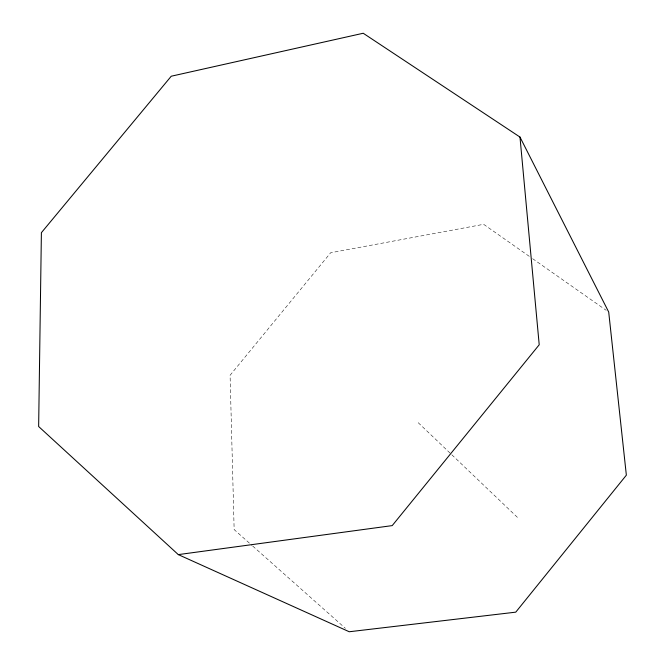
<?xml version="1.0" encoding="UTF-8"?>
<svg xmlns="http://www.w3.org/2000/svg" width="665" height="665" viewBox="0 0 665 665"><rect width="100%" height="100%" fill="white"/><g stroke="black" fill="none" stroke-linecap="round" stroke-linejoin="round"><path stroke-width="0.5" stroke-dasharray="3.33 2.49" d="M529.265 256.333L483.63 224.313L330.688 252.742L230.082 375.276L234.147 529.581L251.91 545.35M532.648 258.702L606.172 310.289M252.683 546.032L345.384 628.325M418.202 422.691L451.07 454.054M451.818 454.769L518.301 518.201"/><path stroke-width="1" d="M178.303 554.61L392.217 525.608L539.215 344.769L519.98 137.065L363.223 33.25L171.238 76.217L41.396 232.675L38.645 426.514L178.303 554.61L349.25 631.75L515.757 612.157L626.355 475.167L608.708 312.06L519.98 137.065"/></g></svg>
